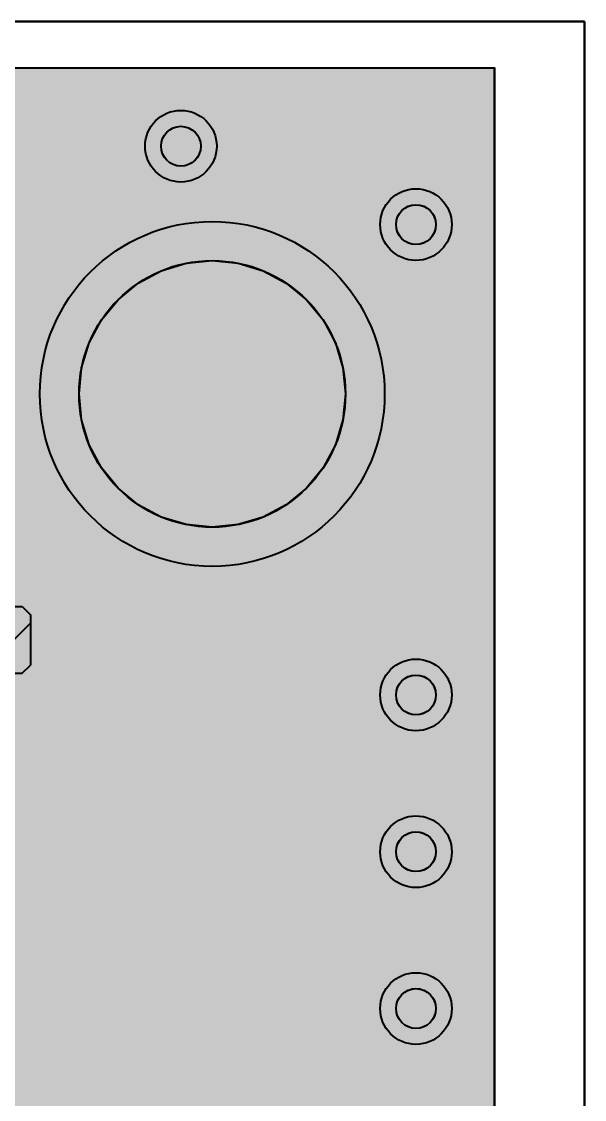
# Model space of a CAD drawing. Header units: millimetres. Extents: x 3.5 to 53, y 2.8 to 30.3.
# Drawn here: x 34.79 to 41.97, y 16.57 to 30.32 of the extents above; entities that cross this region are included whole.
import ezdxf

# ---------------------------------------------------------------- set-up
doc = ezdxf.new("R2010")
doc.units = ezdxf.units.MM
for name, color, linetype in [('bottom_copper', 7, 'Continuous'), ('bottom_silk', 7, 'Continuous'), ('drill_plated', 7, 'Continuous'), ('outline', 7, 'Continuous'), ('top_copper', 7, 'Continuous'), ('top_silk', 7, 'Continuous')]:
    doc.layers.add(name, color=color, linetype=linetype)

# ---------------------------------------------------------------- blocks, each defined once
blk = doc.blocks.new('Block3177')
at = {"layer": 'bottom_copper', "lineweight": 40}
blk.add_hatch(color=7, dxfattribs=at).paths.add_polyline_path([(12.488, 0), (6.2, 0), (6.2, 26), (12.488, 26), (12.488, 0)], flags=0)
at = {"layer": 'bottom_copper', "color": 7, "lineweight": 40}
blk.add_lwpolyline([(12.488, 0), (6.2, 0), (6.2, 26), (12.488, 26), (12.488, 0)], close=True, dxfattribs=at)
blk = doc.blocks.new('Block15967')
at = {"layer": 'top_copper', "lineweight": 40}
blk.add_hatch(color=7, dxfattribs=at).paths.add_polyline_path([(12.38, 0), (6.139, 0), (6.139, 26), (12.38, 26), (12.38, 0)], flags=0)
at = {"layer": 'top_copper', "color": 7, "lineweight": 40}
blk.add_lwpolyline([(12.38, 0), (6.139, 0), (6.139, 26), (12.38, 26), (12.38, 0)], close=True, dxfattribs=at)

msp = doc.modelspace()

# ---------------------------------------------------------------- hatches: boundary and pattern name
at = {"layer": 'bottom_copper', "lineweight": 40}
for points in [[(37.069, 28.678), (37.055, 28.63), (37.031, 28.586), (37, 28.547), (36.961, 28.516), (36.918, 28.492), (36.87, 28.478), (36.82, 28.473), (36.771, 28.478), (36.723, 28.492), (36.679, 28.516), (36.641, 28.547), (36.609, 28.586), (36.586, 28.63), (36.571, 28.678), (36.566, 28.727), (36.571, 28.777), (36.586, 28.824), (36.609, 28.868), (36.641, 28.907), (36.679, 28.938), (36.723, 28.962), (36.771, 28.976), (36.82, 28.981), (36.87, 28.976), (36.918, 28.962), (36.961, 28.938), (37, 28.907), (37.031, 28.868), (37.055, 28.824), (37.069, 28.777), (37.074, 28.727), (37.069, 28.678)], [(40.069, 27.678), (40.055, 27.63), (40.031, 27.586), (40, 27.547), (39.961, 27.516), (39.918, 27.492), (39.87, 27.478), (39.82, 27.473), (39.771, 27.478), (39.723, 27.492), (39.679, 27.516), (39.641, 27.547), (39.609, 27.586), (39.586, 27.63), (39.571, 27.678), (39.566, 27.727), (39.571, 27.777), (39.586, 27.824), (39.609, 27.868), (39.641, 27.907), (39.679, 27.938), (39.723, 27.962), (39.771, 27.976), (39.82, 27.981), (39.87, 27.976), (39.918, 27.962), (39.961, 27.938), (40, 27.907), (40.031, 27.868), (40.055, 27.824), (40.069, 27.777), (40.074, 27.727), (40.069, 27.678)], [(38.888, 25.235), (38.791, 24.917), (38.634, 24.623), (38.422, 24.365), (38.165, 24.154), (37.871, 23.997), (37.552, 23.9), (37.22, 23.867), (36.889, 23.9), (36.57, 23.997), (36.276, 24.154), (36.018, 24.365), (35.807, 24.623), (35.65, 24.917), (35.553, 25.235), (35.52, 25.567), (35.553, 25.899), (35.65, 26.218), (35.807, 26.512), (36.018, 26.769), (36.276, 26.981), (36.57, 27.138), (36.889, 27.234), (37.22, 27.267), (37.552, 27.234), (37.871, 27.138), (38.165, 26.981), (38.422, 26.769), (38.634, 26.512), (38.791, 26.218), (38.888, 25.899), (38.92, 25.567), (38.888, 25.235)], [(40.069, 21.678), (40.055, 21.63), (40.031, 21.586), (40, 21.547), (39.961, 21.516), (39.918, 21.492), (39.87, 21.478), (39.82, 21.473), (39.771, 21.478), (39.723, 21.492), (39.679, 21.516), (39.641, 21.547), (39.609, 21.586), (39.586, 21.63), (39.571, 21.678), (39.566, 21.727), (39.571, 21.777), (39.586, 21.824), (39.609, 21.868), (39.641, 21.907), (39.679, 21.938), (39.723, 21.962), (39.771, 21.976), (39.82, 21.981), (39.87, 21.976), (39.918, 21.962), (39.961, 21.938), (40, 21.907), (40.031, 21.868), (40.055, 21.824), (40.069, 21.777), (40.074, 21.727), (40.069, 21.678)], [(40.069, 19.678), (40.055, 19.63), (40.031, 19.586), (40, 19.547), (39.961, 19.516), (39.918, 19.492), (39.87, 19.478), (39.82, 19.473), (39.771, 19.478), (39.723, 19.492), (39.679, 19.516), (39.641, 19.547), (39.609, 19.586), (39.586, 19.63), (39.571, 19.678), (39.566, 19.727), (39.571, 19.777), (39.586, 19.824), (39.609, 19.868), (39.641, 19.907), (39.679, 19.938), (39.723, 19.962), (39.771, 19.976), (39.82, 19.981), (39.87, 19.976), (39.918, 19.962), (39.961, 19.938), (40, 19.907), (40.031, 19.868), (40.055, 19.824), (40.069, 19.777), (40.074, 19.727), (40.069, 19.678)], [(40.069, 17.678), (40.055, 17.63), (40.031, 17.586), (40, 17.547), (39.961, 17.516), (39.918, 17.492), (39.87, 17.478), (39.82, 17.473), (39.771, 17.478), (39.723, 17.492), (39.679, 17.516), (39.641, 17.547), (39.609, 17.586), (39.586, 17.63), (39.571, 17.678), (39.566, 17.727), (39.571, 17.777), (39.586, 17.824), (39.609, 17.868), (39.641, 17.907), (39.679, 17.938), (39.723, 17.962), (39.771, 17.976), (39.82, 17.981), (39.87, 17.976), (39.918, 17.962), (39.961, 17.938), (40, 17.907), (40.031, 17.868), (40.055, 17.824), (40.069, 17.777), (40.074, 17.727), (40.069, 17.678)]]:
    msp.add_hatch(color=7, dxfattribs=at).paths.add_polyline_path(points, flags=0)
at = {"layer": 'drill_plated', "lineweight": 40}
for points in [[(37.069, 28.678), (37.055, 28.63), (37.031, 28.586), (37, 28.547), (36.961, 28.516), (36.918, 28.492), (36.87, 28.478), (36.82, 28.473), (36.771, 28.478), (36.723, 28.492), (36.679, 28.516), (36.641, 28.547), (36.609, 28.586), (36.586, 28.63), (36.571, 28.678), (36.566, 28.727), (36.571, 28.777), (36.586, 28.824), (36.609, 28.868), (36.641, 28.907), (36.679, 28.938), (36.723, 28.962), (36.771, 28.976), (36.82, 28.981), (36.87, 28.976), (36.918, 28.962), (36.961, 28.938), (37, 28.907), (37.031, 28.868), (37.055, 28.824), (37.069, 28.777), (37.074, 28.727), (37.069, 28.678)], [(40.069, 27.678), (40.055, 27.63), (40.031, 27.586), (40, 27.547), (39.961, 27.516), (39.918, 27.492), (39.87, 27.478), (39.82, 27.473), (39.771, 27.478), (39.723, 27.492), (39.679, 27.516), (39.641, 27.547), (39.609, 27.586), (39.586, 27.63), (39.571, 27.678), (39.566, 27.727), (39.571, 27.777), (39.586, 27.824), (39.609, 27.868), (39.641, 27.907), (39.679, 27.938), (39.723, 27.962), (39.771, 27.976), (39.82, 27.981), (39.87, 27.976), (39.918, 27.962), (39.961, 27.938), (40, 27.907), (40.031, 27.868), (40.055, 27.824), (40.069, 27.777), (40.074, 27.727), (40.069, 27.678)], [(38.888, 25.235), (38.791, 24.917), (38.634, 24.623), (38.422, 24.365), (38.165, 24.154), (37.871, 23.997), (37.552, 23.9), (37.22, 23.867), (36.889, 23.9), (36.57, 23.997), (36.276, 24.154), (36.018, 24.365), (35.807, 24.623), (35.65, 24.917), (35.553, 25.235), (35.52, 25.567), (35.553, 25.899), (35.65, 26.218), (35.807, 26.512), (36.018, 26.769), (36.276, 26.981), (36.57, 27.138), (36.889, 27.234), (37.22, 27.267), (37.552, 27.234), (37.871, 27.138), (38.165, 26.981), (38.422, 26.769), (38.634, 26.512), (38.791, 26.218), (38.888, 25.899), (38.92, 25.567), (38.888, 25.235)], [(40.069, 21.678), (40.055, 21.63), (40.031, 21.586), (40, 21.547), (39.961, 21.516), (39.918, 21.492), (39.87, 21.478), (39.82, 21.473), (39.771, 21.478), (39.723, 21.492), (39.679, 21.516), (39.641, 21.547), (39.609, 21.586), (39.586, 21.63), (39.571, 21.678), (39.566, 21.727), (39.571, 21.777), (39.586, 21.824), (39.609, 21.868), (39.641, 21.907), (39.679, 21.938), (39.723, 21.962), (39.771, 21.976), (39.82, 21.981), (39.87, 21.976), (39.918, 21.962), (39.961, 21.938), (40, 21.907), (40.031, 21.868), (40.055, 21.824), (40.069, 21.777), (40.074, 21.727), (40.069, 21.678)], [(40.069, 19.678), (40.055, 19.63), (40.031, 19.586), (40, 19.547), (39.961, 19.516), (39.918, 19.492), (39.87, 19.478), (39.82, 19.473), (39.771, 19.478), (39.723, 19.492), (39.679, 19.516), (39.641, 19.547), (39.609, 19.586), (39.586, 19.63), (39.571, 19.678), (39.566, 19.727), (39.571, 19.777), (39.586, 19.824), (39.609, 19.868), (39.641, 19.907), (39.679, 19.938), (39.723, 19.962), (39.771, 19.976), (39.82, 19.981), (39.87, 19.976), (39.918, 19.962), (39.961, 19.938), (40, 19.907), (40.031, 19.868), (40.055, 19.824), (40.069, 19.777), (40.074, 19.727), (40.069, 19.678)], [(40.069, 17.678), (40.055, 17.63), (40.031, 17.586), (40, 17.547), (39.961, 17.516), (39.918, 17.492), (39.87, 17.478), (39.82, 17.473), (39.771, 17.478), (39.723, 17.492), (39.679, 17.516), (39.641, 17.547), (39.609, 17.586), (39.586, 17.63), (39.571, 17.678), (39.566, 17.727), (39.571, 17.777), (39.586, 17.824), (39.609, 17.868), (39.641, 17.907), (39.679, 17.938), (39.723, 17.962), (39.771, 17.976), (39.82, 17.981), (39.87, 17.976), (39.918, 17.962), (39.961, 17.938), (40, 17.907), (40.031, 17.868), (40.055, 17.824), (40.069, 17.777), (40.074, 17.727), (40.069, 17.678)]]:
    msp.add_hatch(color=7, dxfattribs=at).paths.add_polyline_path(points, flags=0)
at = {"layer": 'top_copper', "lineweight": 40}
for points in [[(37.069, 28.678), (37.055, 28.63), (37.031, 28.586), (37, 28.547), (36.961, 28.516), (36.918, 28.492), (36.87, 28.478), (36.82, 28.473), (36.771, 28.478), (36.723, 28.492), (36.679, 28.516), (36.641, 28.547), (36.609, 28.586), (36.586, 28.63), (36.571, 28.678), (36.566, 28.727), (36.571, 28.777), (36.586, 28.824), (36.609, 28.868), (36.641, 28.907), (36.679, 28.938), (36.723, 28.962), (36.771, 28.976), (36.82, 28.981), (36.87, 28.976), (36.918, 28.962), (36.961, 28.938), (37, 28.907), (37.031, 28.868), (37.055, 28.824), (37.069, 28.777), (37.074, 28.727), (37.069, 28.678)], [(40.069, 27.678), (40.055, 27.63), (40.031, 27.586), (40, 27.547), (39.961, 27.516), (39.918, 27.492), (39.87, 27.478), (39.82, 27.473), (39.771, 27.478), (39.723, 27.492), (39.679, 27.516), (39.641, 27.547), (39.609, 27.586), (39.586, 27.63), (39.571, 27.678), (39.566, 27.727), (39.571, 27.777), (39.586, 27.824), (39.609, 27.868), (39.641, 27.907), (39.679, 27.938), (39.723, 27.962), (39.771, 27.976), (39.82, 27.981), (39.87, 27.976), (39.918, 27.962), (39.961, 27.938), (40, 27.907), (40.031, 27.868), (40.055, 27.824), (40.069, 27.777), (40.074, 27.727), (40.069, 27.678)], [(38.888, 25.235), (38.791, 24.917), (38.634, 24.623), (38.422, 24.365), (38.165, 24.154), (37.871, 23.997), (37.552, 23.9), (37.22, 23.867), (36.889, 23.9), (36.57, 23.997), (36.276, 24.154), (36.018, 24.365), (35.807, 24.623), (35.65, 24.917), (35.553, 25.235), (35.52, 25.567), (35.553, 25.899), (35.65, 26.218), (35.807, 26.512), (36.018, 26.769), (36.276, 26.981), (36.57, 27.138), (36.889, 27.234), (37.22, 27.267), (37.552, 27.234), (37.871, 27.138), (38.165, 26.981), (38.422, 26.769), (38.634, 26.512), (38.791, 26.218), (38.888, 25.899), (38.92, 25.567), (38.888, 25.235)], [(40.069, 21.678), (40.055, 21.63), (40.031, 21.586), (40, 21.547), (39.961, 21.516), (39.918, 21.492), (39.87, 21.478), (39.82, 21.473), (39.771, 21.478), (39.723, 21.492), (39.679, 21.516), (39.641, 21.547), (39.609, 21.586), (39.586, 21.63), (39.571, 21.678), (39.566, 21.727), (39.571, 21.777), (39.586, 21.824), (39.609, 21.868), (39.641, 21.907), (39.679, 21.938), (39.723, 21.962), (39.771, 21.976), (39.82, 21.981), (39.87, 21.976), (39.918, 21.962), (39.961, 21.938), (40, 21.907), (40.031, 21.868), (40.055, 21.824), (40.069, 21.777), (40.074, 21.727), (40.069, 21.678)], [(40.069, 19.678), (40.055, 19.63), (40.031, 19.586), (40, 19.547), (39.961, 19.516), (39.918, 19.492), (39.87, 19.478), (39.82, 19.473), (39.771, 19.478), (39.723, 19.492), (39.679, 19.516), (39.641, 19.547), (39.609, 19.586), (39.586, 19.63), (39.571, 19.678), (39.566, 19.727), (39.571, 19.777), (39.586, 19.824), (39.609, 19.868), (39.641, 19.907), (39.679, 19.938), (39.723, 19.962), (39.771, 19.976), (39.82, 19.981), (39.87, 19.976), (39.918, 19.962), (39.961, 19.938), (40, 19.907), (40.031, 19.868), (40.055, 19.824), (40.069, 19.777), (40.074, 19.727), (40.069, 19.678)], [(40.069, 17.678), (40.055, 17.63), (40.031, 17.586), (40, 17.547), (39.961, 17.516), (39.918, 17.492), (39.87, 17.478), (39.82, 17.473), (39.771, 17.478), (39.723, 17.492), (39.679, 17.516), (39.641, 17.547), (39.609, 17.586), (39.586, 17.63), (39.571, 17.678), (39.566, 17.727), (39.571, 17.777), (39.586, 17.824), (39.609, 17.868), (39.641, 17.907), (39.679, 17.938), (39.723, 17.962), (39.771, 17.976), (39.82, 17.981), (39.87, 17.976), (39.918, 17.962), (39.961, 17.938), (40, 17.907), (40.031, 17.868), (40.055, 17.824), (40.069, 17.777), (40.074, 17.727), (40.069, 17.678)]]:
    msp.add_hatch(color=7, dxfattribs=at).paths.add_polyline_path(points, flags=0)

# ---------------------------------------------------------------- linework, layer by layer
at = {"layer": 'bottom_copper', "color": 7, "lineweight": 40}
for p, q in [((28.219, 29.727), (40.82, 29.727)), ((40.82, 29.727), (40.82, 13.727))]:
    msp.add_line(p, q, dxfattribs=at)
for points in [[(37.069, 28.678), (37.055, 28.63), (37.031, 28.586), (37, 28.547), (36.961, 28.516), (36.918, 28.492), (36.87, 28.478), (36.82, 28.473), (36.771, 28.478), (36.723, 28.492), (36.679, 28.516), (36.641, 28.547), (36.609, 28.586), (36.586, 28.63), (36.571, 28.678), (36.566, 28.727), (36.571, 28.777), (36.586, 28.824), (36.609, 28.868), (36.641, 28.907), (36.679, 28.938), (36.723, 28.962), (36.771, 28.976), (36.82, 28.981), (36.87, 28.976), (36.918, 28.962), (36.961, 28.938), (37, 28.907), (37.031, 28.868), (37.055, 28.824), (37.069, 28.777), (37.074, 28.727), (37.069, 28.678)], [(40.069, 27.678), (40.055, 27.63), (40.031, 27.586), (40, 27.547), (39.961, 27.516), (39.918, 27.492), (39.87, 27.478), (39.82, 27.473), (39.771, 27.478), (39.723, 27.492), (39.679, 27.516), (39.641, 27.547), (39.609, 27.586), (39.586, 27.63), (39.571, 27.678), (39.566, 27.727), (39.571, 27.777), (39.586, 27.824), (39.609, 27.868), (39.641, 27.907), (39.679, 27.938), (39.723, 27.962), (39.771, 27.976), (39.82, 27.981), (39.87, 27.976), (39.918, 27.962), (39.961, 27.938), (40, 27.907), (40.031, 27.868), (40.055, 27.824), (40.069, 27.777), (40.074, 27.727), (40.069, 27.678)], [(38.888, 25.235), (38.791, 24.917), (38.634, 24.623), (38.422, 24.365), (38.165, 24.154), (37.871, 23.997), (37.552, 23.9), (37.22, 23.867), (36.889, 23.9), (36.57, 23.997), (36.276, 24.154), (36.018, 24.365), (35.807, 24.623), (35.65, 24.917), (35.553, 25.235), (35.52, 25.567), (35.553, 25.899), (35.65, 26.218), (35.807, 26.512), (36.018, 26.769), (36.276, 26.981), (36.57, 27.138), (36.889, 27.234), (37.22, 27.267), (37.552, 27.234), (37.871, 27.138), (38.165, 26.981), (38.422, 26.769), (38.634, 26.512), (38.791, 26.218), (38.888, 25.899), (38.92, 25.567), (38.888, 25.235)], [(40.069, 21.678), (40.055, 21.63), (40.031, 21.586), (40, 21.547), (39.961, 21.516), (39.918, 21.492), (39.87, 21.478), (39.82, 21.473), (39.771, 21.478), (39.723, 21.492), (39.679, 21.516), (39.641, 21.547), (39.609, 21.586), (39.586, 21.63), (39.571, 21.678), (39.566, 21.727), (39.571, 21.777), (39.586, 21.824), (39.609, 21.868), (39.641, 21.907), (39.679, 21.938), (39.723, 21.962), (39.771, 21.976), (39.82, 21.981), (39.87, 21.976), (39.918, 21.962), (39.961, 21.938), (40, 21.907), (40.031, 21.868), (40.055, 21.824), (40.069, 21.777), (40.074, 21.727), (40.069, 21.678)], [(40.069, 19.678), (40.055, 19.63), (40.031, 19.586), (40, 19.547), (39.961, 19.516), (39.918, 19.492), (39.87, 19.478), (39.82, 19.473), (39.771, 19.478), (39.723, 19.492), (39.679, 19.516), (39.641, 19.547), (39.609, 19.586), (39.586, 19.63), (39.571, 19.678), (39.566, 19.727), (39.571, 19.777), (39.586, 19.824), (39.609, 19.868), (39.641, 19.907), (39.679, 19.938), (39.723, 19.962), (39.771, 19.976), (39.82, 19.981), (39.87, 19.976), (39.918, 19.962), (39.961, 19.938), (40, 19.907), (40.031, 19.868), (40.055, 19.824), (40.069, 19.777), (40.074, 19.727), (40.069, 19.678)], [(40.069, 17.678), (40.055, 17.63), (40.031, 17.586), (40, 17.547), (39.961, 17.516), (39.918, 17.492), (39.87, 17.478), (39.82, 17.473), (39.771, 17.478), (39.723, 17.492), (39.679, 17.516), (39.641, 17.547), (39.609, 17.586), (39.586, 17.63), (39.571, 17.678), (39.566, 17.727), (39.571, 17.777), (39.586, 17.824), (39.609, 17.868), (39.641, 17.907), (39.679, 17.938), (39.723, 17.962), (39.771, 17.976), (39.82, 17.981), (39.87, 17.976), (39.918, 17.962), (39.961, 17.938), (40, 17.907), (40.031, 17.868), (40.055, 17.824), (40.069, 17.777), (40.074, 17.727), (40.069, 17.678)]]:
    msp.add_lwpolyline(points, close=True, dxfattribs=at)
for centre, major_axis in [((36.82, 28.727), (0.457, 0)), ((36.82, 28.727), (0.254, 0)), ((39.82, 27.727), (0.457, 0)), ((39.82, 27.727), (0.254, 0)), ((37.22, 25.567), (2.2, 0)), ((37.22, 25.567), (1.7, 0)), ((39.82, 21.727), (0.457, 0)), ((39.82, 21.727), (0.254, 0)), ((39.82, 19.727), (0.457, 0)), ((39.82, 19.727), (0.254, 0)), ((39.82, 17.727), (0.457, 0)), ((39.82, 17.727), (0.254, 0))]:
    msp.add_ellipse(centre, major_axis=major_axis, ratio=1, dxfattribs=at)
at = {"layer": 'bottom_silk', "color": 7, "lineweight": 40}
for p, q in [((41.97, 30.317), (14.47, 30.317)), ((41.97, 14.817), (41.97, 30.317))]:
    msp.add_line(p, q, dxfattribs=at)
at = {"layer": 'drill_plated', "color": 7, "lineweight": 40}
for points in [[(37.069, 28.678), (37.055, 28.63), (37.031, 28.586), (37, 28.547), (36.961, 28.516), (36.918, 28.492), (36.87, 28.478), (36.82, 28.473), (36.771, 28.478), (36.723, 28.492), (36.679, 28.516), (36.641, 28.547), (36.609, 28.586), (36.586, 28.63), (36.571, 28.678), (36.566, 28.727), (36.571, 28.777), (36.586, 28.824), (36.609, 28.868), (36.641, 28.907), (36.679, 28.938), (36.723, 28.962), (36.771, 28.976), (36.82, 28.981), (36.87, 28.976), (36.918, 28.962), (36.961, 28.938), (37, 28.907), (37.031, 28.868), (37.055, 28.824), (37.069, 28.777), (37.074, 28.727), (37.069, 28.678)], [(40.069, 27.678), (40.055, 27.63), (40.031, 27.586), (40, 27.547), (39.961, 27.516), (39.918, 27.492), (39.87, 27.478), (39.82, 27.473), (39.771, 27.478), (39.723, 27.492), (39.679, 27.516), (39.641, 27.547), (39.609, 27.586), (39.586, 27.63), (39.571, 27.678), (39.566, 27.727), (39.571, 27.777), (39.586, 27.824), (39.609, 27.868), (39.641, 27.907), (39.679, 27.938), (39.723, 27.962), (39.771, 27.976), (39.82, 27.981), (39.87, 27.976), (39.918, 27.962), (39.961, 27.938), (40, 27.907), (40.031, 27.868), (40.055, 27.824), (40.069, 27.777), (40.074, 27.727), (40.069, 27.678)], [(38.888, 25.235), (38.791, 24.917), (38.634, 24.623), (38.422, 24.365), (38.165, 24.154), (37.871, 23.997), (37.552, 23.9), (37.22, 23.867), (36.889, 23.9), (36.57, 23.997), (36.276, 24.154), (36.018, 24.365), (35.807, 24.623), (35.65, 24.917), (35.553, 25.235), (35.52, 25.567), (35.553, 25.899), (35.65, 26.218), (35.807, 26.512), (36.018, 26.769), (36.276, 26.981), (36.57, 27.138), (36.889, 27.234), (37.22, 27.267), (37.552, 27.234), (37.871, 27.138), (38.165, 26.981), (38.422, 26.769), (38.634, 26.512), (38.791, 26.218), (38.888, 25.899), (38.92, 25.567), (38.888, 25.235)], [(40.069, 21.678), (40.055, 21.63), (40.031, 21.586), (40, 21.547), (39.961, 21.516), (39.918, 21.492), (39.87, 21.478), (39.82, 21.473), (39.771, 21.478), (39.723, 21.492), (39.679, 21.516), (39.641, 21.547), (39.609, 21.586), (39.586, 21.63), (39.571, 21.678), (39.566, 21.727), (39.571, 21.777), (39.586, 21.824), (39.609, 21.868), (39.641, 21.907), (39.679, 21.938), (39.723, 21.962), (39.771, 21.976), (39.82, 21.981), (39.87, 21.976), (39.918, 21.962), (39.961, 21.938), (40, 21.907), (40.031, 21.868), (40.055, 21.824), (40.069, 21.777), (40.074, 21.727), (40.069, 21.678)], [(40.069, 19.678), (40.055, 19.63), (40.031, 19.586), (40, 19.547), (39.961, 19.516), (39.918, 19.492), (39.87, 19.478), (39.82, 19.473), (39.771, 19.478), (39.723, 19.492), (39.679, 19.516), (39.641, 19.547), (39.609, 19.586), (39.586, 19.63), (39.571, 19.678), (39.566, 19.727), (39.571, 19.777), (39.586, 19.824), (39.609, 19.868), (39.641, 19.907), (39.679, 19.938), (39.723, 19.962), (39.771, 19.976), (39.82, 19.981), (39.87, 19.976), (39.918, 19.962), (39.961, 19.938), (40, 19.907), (40.031, 19.868), (40.055, 19.824), (40.069, 19.777), (40.074, 19.727), (40.069, 19.678)], [(40.069, 17.678), (40.055, 17.63), (40.031, 17.586), (40, 17.547), (39.961, 17.516), (39.918, 17.492), (39.87, 17.478), (39.82, 17.473), (39.771, 17.478), (39.723, 17.492), (39.679, 17.516), (39.641, 17.547), (39.609, 17.586), (39.586, 17.63), (39.571, 17.678), (39.566, 17.727), (39.571, 17.777), (39.586, 17.824), (39.609, 17.868), (39.641, 17.907), (39.679, 17.938), (39.723, 17.962), (39.771, 17.976), (39.82, 17.981), (39.87, 17.976), (39.918, 17.962), (39.961, 17.938), (40, 17.907), (40.031, 17.868), (40.055, 17.824), (40.069, 17.777), (40.074, 17.727), (40.069, 17.678)]]:
    msp.add_lwpolyline(points, close=True, dxfattribs=at)
for centre, major_axis in [((36.82, 28.727), (0.254, 0)), ((39.82, 27.727), (0.254, 0)), ((37.22, 25.567), (1.7, 0)), ((39.82, 21.727), (0.254, 0)), ((39.82, 19.727), (0.254, 0)), ((39.82, 17.727), (0.254, 0))]:
    msp.add_ellipse(centre, major_axis=major_axis, ratio=1, dxfattribs=at)
at = {"layer": 'outline', "color": 7, "lineweight": 40}
for p, q in [((14.47, 30.317), (41.97, 30.317)), ((41.97, 30.317), (41.97, 14.817))]:
    msp.add_line(p, q, dxfattribs=at)
at = {"layer": 'top_copper', "color": 7, "lineweight": 40}
for p, q in [((28.22, 29.727), (40.82, 29.727)), ((40.82, 29.727), (40.82, 13.727))]:
    msp.add_line(p, q, dxfattribs=at)
for points in [[(37.069, 28.678), (37.055, 28.63), (37.031, 28.586), (37, 28.547), (36.961, 28.516), (36.918, 28.492), (36.87, 28.478), (36.82, 28.473), (36.771, 28.478), (36.723, 28.492), (36.679, 28.516), (36.641, 28.547), (36.609, 28.586), (36.586, 28.63), (36.571, 28.678), (36.566, 28.727), (36.571, 28.777), (36.586, 28.824), (36.609, 28.868), (36.641, 28.907), (36.679, 28.938), (36.723, 28.962), (36.771, 28.976), (36.82, 28.981), (36.87, 28.976), (36.918, 28.962), (36.961, 28.938), (37, 28.907), (37.031, 28.868), (37.055, 28.824), (37.069, 28.777), (37.074, 28.727), (37.069, 28.678)], [(40.069, 27.678), (40.055, 27.63), (40.031, 27.586), (40, 27.547), (39.961, 27.516), (39.918, 27.492), (39.87, 27.478), (39.82, 27.473), (39.771, 27.478), (39.723, 27.492), (39.679, 27.516), (39.641, 27.547), (39.609, 27.586), (39.586, 27.63), (39.571, 27.678), (39.566, 27.727), (39.571, 27.777), (39.586, 27.824), (39.609, 27.868), (39.641, 27.907), (39.679, 27.938), (39.723, 27.962), (39.771, 27.976), (39.82, 27.981), (39.87, 27.976), (39.918, 27.962), (39.961, 27.938), (40, 27.907), (40.031, 27.868), (40.055, 27.824), (40.069, 27.777), (40.074, 27.727), (40.069, 27.678)], [(38.888, 25.235), (38.791, 24.917), (38.634, 24.623), (38.422, 24.365), (38.165, 24.154), (37.871, 23.997), (37.552, 23.9), (37.22, 23.867), (36.889, 23.9), (36.57, 23.997), (36.276, 24.154), (36.018, 24.365), (35.807, 24.623), (35.65, 24.917), (35.553, 25.235), (35.52, 25.567), (35.553, 25.899), (35.65, 26.218), (35.807, 26.512), (36.018, 26.769), (36.276, 26.981), (36.57, 27.138), (36.889, 27.234), (37.22, 27.267), (37.552, 27.234), (37.871, 27.138), (38.165, 26.981), (38.422, 26.769), (38.634, 26.512), (38.791, 26.218), (38.888, 25.899), (38.92, 25.567), (38.888, 25.235)], [(40.069, 21.678), (40.055, 21.63), (40.031, 21.586), (40, 21.547), (39.961, 21.516), (39.918, 21.492), (39.87, 21.478), (39.82, 21.473), (39.771, 21.478), (39.723, 21.492), (39.679, 21.516), (39.641, 21.547), (39.609, 21.586), (39.586, 21.63), (39.571, 21.678), (39.566, 21.727), (39.571, 21.777), (39.586, 21.824), (39.609, 21.868), (39.641, 21.907), (39.679, 21.938), (39.723, 21.962), (39.771, 21.976), (39.82, 21.981), (39.87, 21.976), (39.918, 21.962), (39.961, 21.938), (40, 21.907), (40.031, 21.868), (40.055, 21.824), (40.069, 21.777), (40.074, 21.727), (40.069, 21.678)], [(40.069, 19.678), (40.055, 19.63), (40.031, 19.586), (40, 19.547), (39.961, 19.516), (39.918, 19.492), (39.87, 19.478), (39.82, 19.473), (39.771, 19.478), (39.723, 19.492), (39.679, 19.516), (39.641, 19.547), (39.609, 19.586), (39.586, 19.63), (39.571, 19.678), (39.566, 19.727), (39.571, 19.777), (39.586, 19.824), (39.609, 19.868), (39.641, 19.907), (39.679, 19.938), (39.723, 19.962), (39.771, 19.976), (39.82, 19.981), (39.87, 19.976), (39.918, 19.962), (39.961, 19.938), (40, 19.907), (40.031, 19.868), (40.055, 19.824), (40.069, 19.777), (40.074, 19.727), (40.069, 19.678)], [(40.069, 17.678), (40.055, 17.63), (40.031, 17.586), (40, 17.547), (39.961, 17.516), (39.918, 17.492), (39.87, 17.478), (39.82, 17.473), (39.771, 17.478), (39.723, 17.492), (39.679, 17.516), (39.641, 17.547), (39.609, 17.586), (39.586, 17.63), (39.571, 17.678), (39.566, 17.727), (39.571, 17.777), (39.586, 17.824), (39.609, 17.868), (39.641, 17.907), (39.679, 17.938), (39.723, 17.962), (39.771, 17.976), (39.82, 17.981), (39.87, 17.976), (39.918, 17.962), (39.961, 17.938), (40, 17.907), (40.031, 17.868), (40.055, 17.824), (40.069, 17.777), (40.074, 17.727), (40.069, 17.678)]]:
    msp.add_lwpolyline(points, close=True, dxfattribs=at)
for centre, major_axis in [((36.82, 28.727), (0.457, 0)), ((36.82, 28.727), (0.254, 0)), ((39.82, 27.727), (0.457, 0)), ((39.82, 27.727), (0.254, 0)), ((37.22, 25.567), (2.2, 0)), ((37.22, 25.567), (1.7, 0)), ((39.82, 21.727), (0.457, 0)), ((39.82, 21.727), (0.254, 0)), ((39.82, 19.727), (0.457, 0)), ((39.82, 19.727), (0.254, 0)), ((39.82, 17.727), (0.457, 0)), ((39.82, 17.727), (0.254, 0))]:
    msp.add_ellipse(centre, major_axis=major_axis, ratio=1, dxfattribs=at)
at = {"layer": 'top_silk', "color": 7, "lineweight": 40}
for p, q in [((14.47, 30.317), (41.97, 30.317)), ((41.97, 30.317), (41.97, 14.817)), ((34.582, 22.856), (34.795, 22.856)), ((34.795, 22.856), (34.902, 22.75)), ((34.902, 22.75), (34.902, 22.109)), ((34.475, 22.216), (34.902, 22.643)), ((34.582, 22.003), (34.795, 22.003)), ((34.795, 22.003), (34.902, 22.109))]:
    msp.add_line(p, q, dxfattribs=at)

# ---------------------------------------------------------------- block references
at = {"layer": 'bottom_copper'}
msp.add_blockref('Block3177', (28.332, 3.727), dxfattribs=at)
at = {"layer": 'top_copper'}
msp.add_blockref('Block15967', (28.441, 3.727), dxfattribs=at)

doc.saveas('drawing.dxf')
